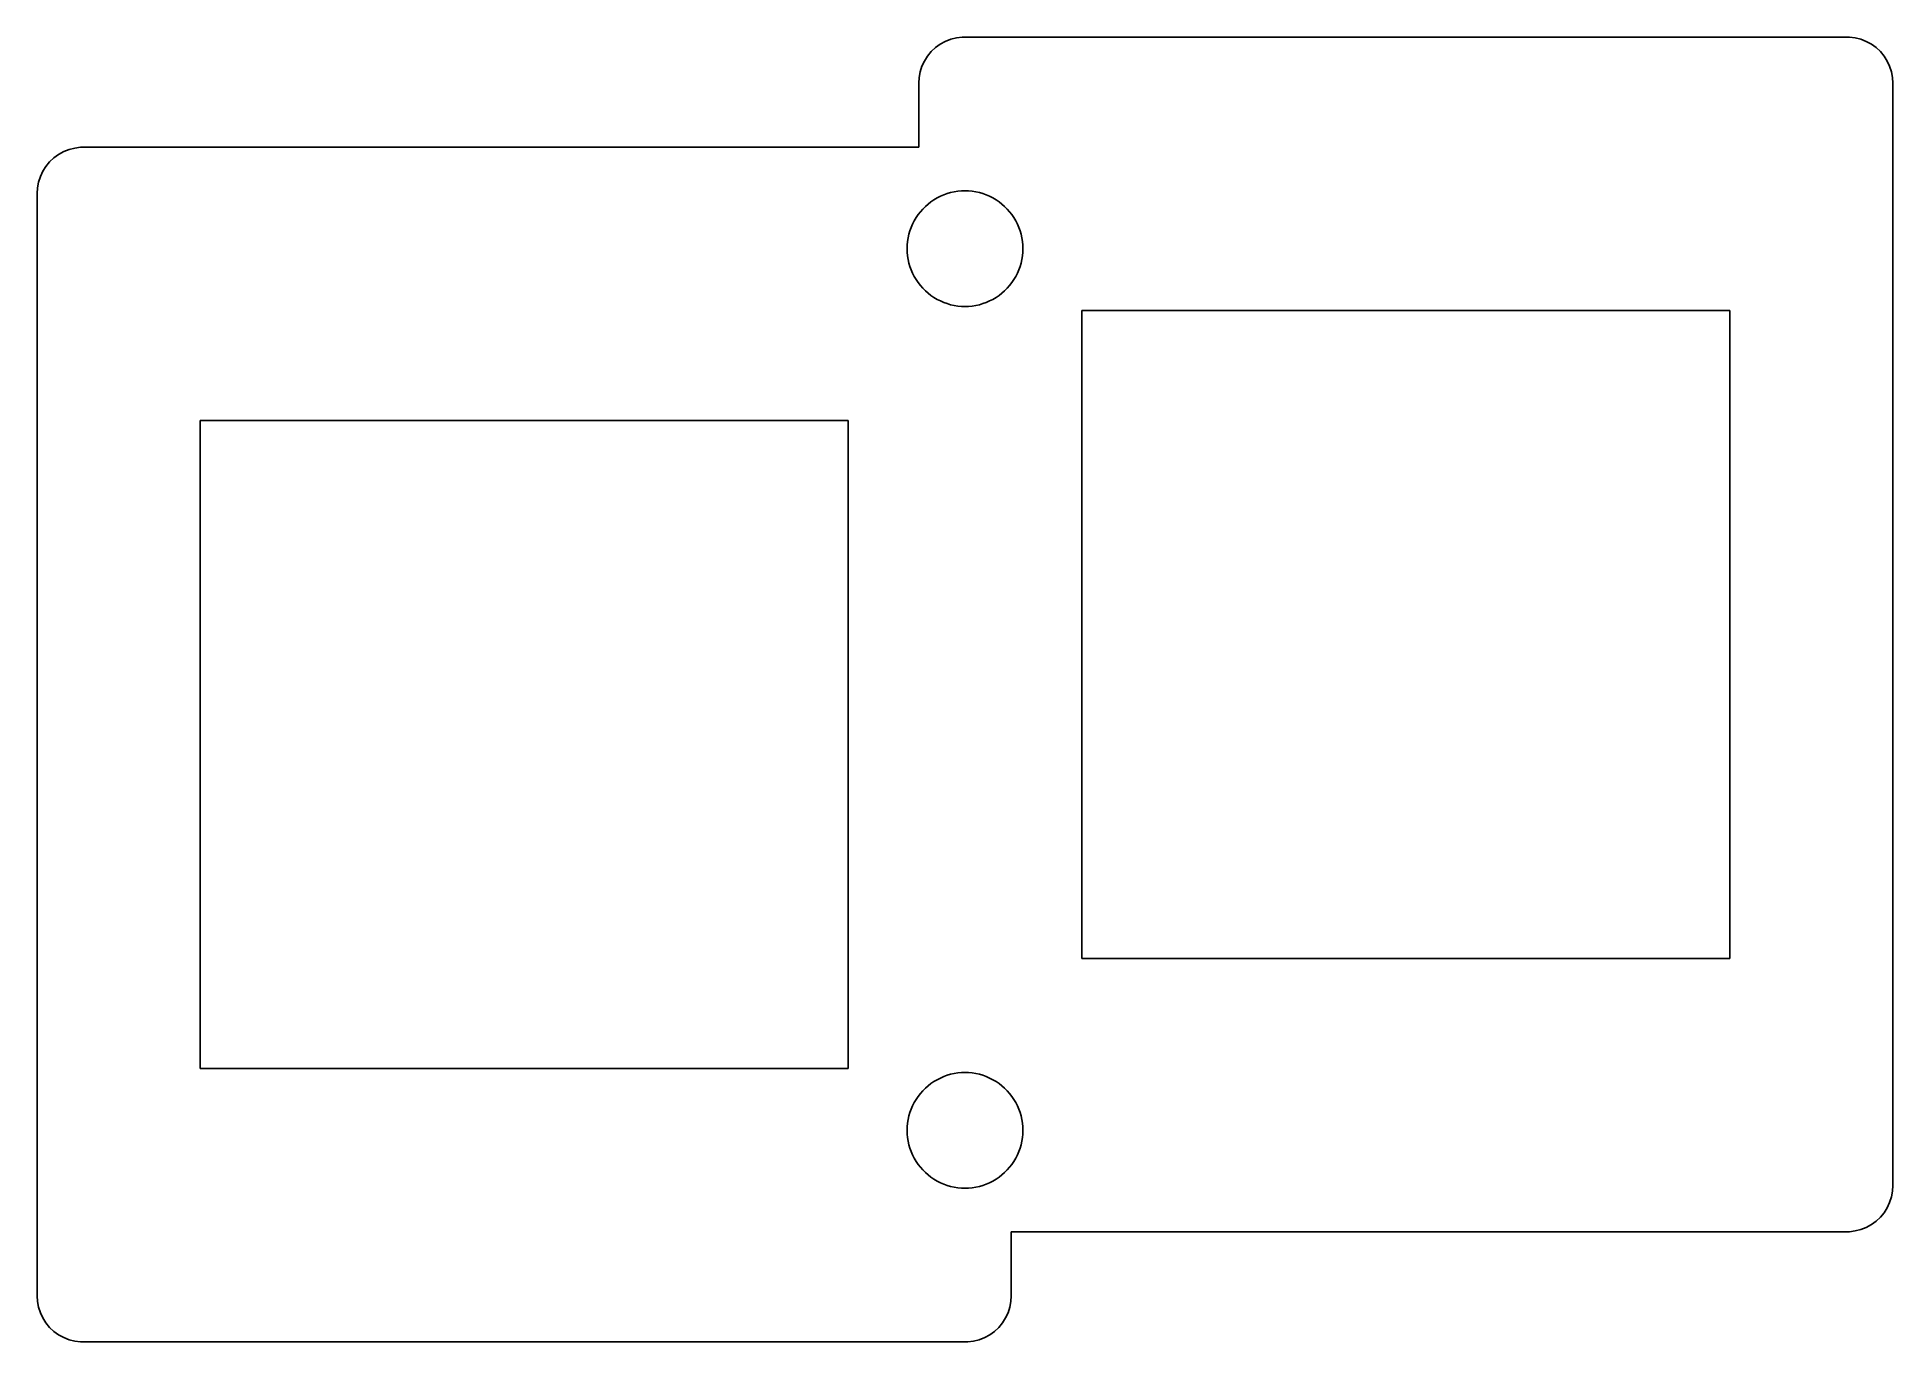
# Model space of a CAD drawing. Header units: metres. Extents: x 0 to 40.1, y 0 to 28.2.
import ezdxf

# ---------------------------------------------------------------- set-up
doc = ezdxf.new("R2010")
doc.units = ezdxf.units.M

msp = doc.modelspace()

# ---------------------------------------------------------------- linework, layer by layer
for p, q in [((19.624, 28.099), (19.514, 28.038)), ((19.741, 28.145), (19.624, 28.099)), ((19.863, 28.176), (19.741, 28.145)), ((19.987, 28.192), (19.863, 28.176)), ((39.163, 28.192), (19.987, 28.192)), ((39.287, 28.176), (39.163, 28.192)), ((39.409, 28.145), (39.287, 28.176)), ((39.526, 28.099), (39.409, 28.145)), ((39.636, 28.038), (39.526, 28.099)), ((19.174, 27.675), (19.12, 27.562)), ((19.241, 27.782), (19.174, 27.675)), ((19.321, 27.878), (19.241, 27.782)), ((19.413, 27.964), (19.321, 27.878)), ((19.514, 28.038), (19.413, 27.964)), ((39.737, 27.964), (39.636, 28.038)), ((39.829, 27.878), (39.737, 27.964)), ((39.909, 27.782), (39.829, 27.878)), ((39.976, 27.675), (39.909, 27.782)), ((40.03, 27.562), (39.976, 27.675)), ((19.058, 27.319), (19.05, 27.194)), ((19.081, 27.442), (19.058, 27.319)), ((19.12, 27.562), (19.081, 27.442)), ((40.069, 27.442), (40.03, 27.562)), ((40.092, 27.319), (40.069, 27.442)), ((40.1, 27.194), (40.092, 27.319)), ((19.05, 27.194), (19.05, 25.811)), ((40.1, 3.381), (40.1, 27.194)), ((0.574, 25.717), (0.464, 25.657)), ((0.691, 25.764), (0.574, 25.717)), ((0.813, 25.795), (0.691, 25.764)), ((0.937, 25.811), (0.813, 25.795)), ((19.05, 25.811), (0.937, 25.811)), ((0.124, 25.294), (0.07, 25.181)), ((0.191, 25.4), (0.124, 25.294)), ((0.271, 25.497), (0.191, 25.4)), ((0.363, 25.583), (0.271, 25.497)), ((0.464, 25.657), (0.363, 25.583)), ((0.008, 24.938), (0, 24.812)), ((0.031, 25.061), (0.008, 24.938)), ((0.07, 25.181), (0.031, 25.061)), ((19.893, 24.862), (19.971, 24.869)), ((19.971, 24.869), (20.05, 24.872)), ((20.05, 24.872), (20.128, 24.869)), ((20.128, 24.869), (20.207, 24.862)), ((0, 24.812), (0, 1)), ((19.087, 24.419), (19.139, 24.478)), ((19.139, 24.478), (19.194, 24.533)), ((19.194, 24.533), (19.253, 24.585)), ((19.253, 24.585), (19.315, 24.633)), ((19.315, 24.633), (19.38, 24.677)), ((19.38, 24.677), (19.448, 24.717)), ((19.448, 24.717), (19.518, 24.753)), ((19.518, 24.753), (19.59, 24.784)), ((19.59, 24.784), (19.664, 24.811)), ((19.664, 24.811), (19.739, 24.833)), ((19.739, 24.833), (19.816, 24.85)), ((19.816, 24.85), (19.893, 24.862)), ((20.207, 24.862), (20.284, 24.85)), ((20.284, 24.85), (20.361, 24.833)), ((20.361, 24.833), (20.436, 24.811)), ((20.436, 24.811), (20.51, 24.784)), ((20.51, 24.784), (20.582, 24.753)), ((20.582, 24.753), (20.652, 24.717)), ((20.652, 24.717), (20.72, 24.677)), ((20.72, 24.677), (20.785, 24.633)), ((20.785, 24.633), (20.847, 24.585)), ((20.847, 24.585), (20.906, 24.533)), ((20.906, 24.533), (20.961, 24.478)), ((20.961, 24.478), (21.013, 24.419)), ((18.861, 24.008), (18.888, 24.082)), ((18.888, 24.082), (18.919, 24.154)), ((18.919, 24.154), (18.955, 24.224)), ((18.955, 24.224), (18.995, 24.292)), ((18.995, 24.292), (19.039, 24.357)), ((19.039, 24.357), (19.087, 24.419)), ((21.013, 24.419), (21.061, 24.357)), ((21.061, 24.357), (21.105, 24.292)), ((21.105, 24.292), (21.145, 24.224)), ((21.145, 24.224), (21.181, 24.154)), ((21.181, 24.154), (21.212, 24.082)), ((21.212, 24.082), (21.239, 24.008)), ((18.8, 23.622), (18.802, 23.7)), ((18.802, 23.7), (18.81, 23.779)), ((18.81, 23.779), (18.822, 23.856)), ((18.822, 23.856), (18.839, 23.933)), ((18.839, 23.933), (18.861, 24.008)), ((21.239, 24.008), (21.261, 23.933)), ((21.261, 23.933), (21.278, 23.856)), ((21.278, 23.856), (21.29, 23.779)), ((21.29, 23.779), (21.297, 23.7)), ((21.297, 23.7), (21.3, 23.622)), ((18.802, 23.543), (18.8, 23.622)), ((18.81, 23.465), (18.802, 23.543)), ((18.822, 23.388), (18.81, 23.465)), ((18.839, 23.311), (18.822, 23.388)), ((18.861, 23.236), (18.839, 23.311)), ((21.261, 23.311), (21.239, 23.236)), ((21.278, 23.388), (21.261, 23.311)), ((21.29, 23.465), (21.278, 23.388)), ((21.297, 23.543), (21.29, 23.465)), ((21.3, 23.622), (21.297, 23.543)), ((18.888, 23.162), (18.861, 23.236)), ((18.919, 23.09), (18.888, 23.162)), ((18.955, 23.02), (18.919, 23.09)), ((18.995, 22.952), (18.955, 23.02)), ((19.039, 22.887), (18.995, 22.952)), ((19.087, 22.825), (19.039, 22.887)), ((21.061, 22.887), (21.013, 22.825)), ((21.105, 22.952), (21.061, 22.887)), ((21.145, 23.02), (21.105, 22.952)), ((21.181, 23.09), (21.145, 23.02)), ((21.212, 23.162), (21.181, 23.09)), ((21.239, 23.236), (21.212, 23.162)), ((19.139, 22.766), (19.087, 22.825)), ((19.194, 22.711), (19.139, 22.766)), ((19.253, 22.659), (19.194, 22.711)), ((19.315, 22.611), (19.253, 22.659)), ((19.38, 22.567), (19.315, 22.611)), ((19.448, 22.526), (19.38, 22.567)), ((19.518, 22.491), (19.448, 22.526)), ((19.59, 22.46), (19.518, 22.491)), ((19.664, 22.433), (19.59, 22.46)), ((20.51, 22.46), (20.436, 22.433)), ((20.582, 22.491), (20.51, 22.46)), ((20.652, 22.526), (20.582, 22.491)), ((20.72, 22.567), (20.652, 22.526)), ((20.785, 22.611), (20.72, 22.567)), ((20.847, 22.659), (20.785, 22.611)), ((20.906, 22.711), (20.847, 22.659)), ((20.961, 22.766), (20.906, 22.711)), ((21.013, 22.825), (20.961, 22.766)), ((19.739, 22.411), (19.664, 22.433)), ((19.816, 22.394), (19.739, 22.411)), ((19.893, 22.382), (19.816, 22.394)), ((19.971, 22.374), (19.893, 22.382)), ((20.05, 22.372), (19.971, 22.374)), ((20.128, 22.374), (20.05, 22.372)), ((20.207, 22.382), (20.128, 22.374)), ((20.284, 22.394), (20.207, 22.382)), ((20.361, 22.411), (20.284, 22.394)), ((20.436, 22.433), (20.361, 22.411)), ((22.575, 8.287), (22.575, 22.288)), ((22.575, 22.288), (36.575, 22.288)), ((36.575, 22.288), (36.575, 8.287)), ((3.525, 5.906), (3.525, 19.906)), ((3.525, 19.906), (17.525, 19.906)), ((17.525, 19.906), (17.525, 5.906)), ((36.575, 8.287), (22.575, 8.287)), ((17.525, 5.906), (3.525, 5.906)), ((19.315, 5.583), (19.38, 5.627)), ((19.38, 5.627), (19.448, 5.667)), ((19.448, 5.667), (19.518, 5.703)), ((19.518, 5.703), (19.59, 5.734)), ((19.59, 5.734), (19.664, 5.761)), ((19.664, 5.761), (19.739, 5.783)), ((19.739, 5.783), (19.816, 5.8)), ((19.816, 5.8), (19.893, 5.812)), ((19.893, 5.812), (19.971, 5.819)), ((19.971, 5.819), (20.05, 5.822)), ((20.05, 5.822), (20.128, 5.819)), ((20.128, 5.819), (20.207, 5.812)), ((20.207, 5.812), (20.284, 5.8)), ((20.284, 5.8), (20.361, 5.783)), ((20.361, 5.783), (20.436, 5.761)), ((20.436, 5.761), (20.51, 5.734)), ((20.51, 5.734), (20.582, 5.703)), ((20.582, 5.703), (20.652, 5.667)), ((20.652, 5.667), (20.72, 5.627)), ((20.72, 5.627), (20.785, 5.583)), ((18.955, 5.174), (18.995, 5.242)), ((18.995, 5.242), (19.039, 5.307)), ((19.039, 5.307), (19.087, 5.369)), ((19.087, 5.369), (19.139, 5.428)), ((19.139, 5.428), (19.194, 5.483)), ((19.194, 5.483), (19.253, 5.535)), ((19.253, 5.535), (19.315, 5.583)), ((20.785, 5.583), (20.847, 5.535)), ((20.847, 5.535), (20.906, 5.483)), ((20.906, 5.483), (20.961, 5.428)), ((20.961, 5.428), (21.013, 5.369)), ((21.013, 5.369), (21.061, 5.307)), ((21.061, 5.307), (21.105, 5.242)), ((21.105, 5.242), (21.145, 5.174)), ((18.822, 4.806), (18.839, 4.883)), ((18.839, 4.883), (18.861, 4.958)), ((18.861, 4.958), (18.888, 5.032)), ((18.888, 5.032), (18.919, 5.104)), ((18.919, 5.104), (18.955, 5.174)), ((21.145, 5.174), (21.181, 5.104)), ((21.181, 5.104), (21.212, 5.032)), ((21.212, 5.032), (21.239, 4.958)), ((21.239, 4.958), (21.261, 4.883)), ((21.261, 4.883), (21.278, 4.806)), ((18.8, 4.572), (18.802, 4.65)), ((18.802, 4.493), (18.8, 4.572)), ((18.802, 4.65), (18.81, 4.729)), ((18.81, 4.415), (18.802, 4.493)), ((18.81, 4.729), (18.822, 4.806)), ((18.822, 4.338), (18.81, 4.415)), ((21.278, 4.806), (21.29, 4.729)), ((21.29, 4.415), (21.278, 4.338)), ((21.29, 4.729), (21.297, 4.65)), ((21.297, 4.493), (21.29, 4.415)), ((21.297, 4.65), (21.3, 4.572)), ((21.3, 4.572), (21.297, 4.493)), ((18.839, 4.261), (18.822, 4.338)), ((18.861, 4.186), (18.839, 4.261)), ((18.888, 4.112), (18.861, 4.186)), ((18.919, 4.04), (18.888, 4.112)), ((18.955, 3.97), (18.919, 4.04)), ((21.181, 4.04), (21.145, 3.97)), ((21.212, 4.112), (21.181, 4.04)), ((21.239, 4.186), (21.212, 4.112)), ((21.261, 4.261), (21.239, 4.186)), ((21.278, 4.338), (21.261, 4.261)), ((18.995, 3.902), (18.955, 3.97)), ((19.039, 3.837), (18.995, 3.902)), ((19.087, 3.775), (19.039, 3.837)), ((19.139, 3.716), (19.087, 3.775)), ((19.194, 3.661), (19.139, 3.716)), ((19.253, 3.609), (19.194, 3.661)), ((20.906, 3.661), (20.847, 3.609)), ((20.961, 3.716), (20.906, 3.661)), ((21.013, 3.775), (20.961, 3.716)), ((21.061, 3.837), (21.013, 3.775)), ((21.105, 3.902), (21.061, 3.837)), ((21.145, 3.97), (21.105, 3.902)), ((19.315, 3.561), (19.253, 3.609)), ((19.38, 3.516), (19.315, 3.561)), ((19.448, 3.476), (19.38, 3.516)), ((19.518, 3.441), (19.448, 3.476)), ((19.59, 3.41), (19.518, 3.441)), ((19.664, 3.383), (19.59, 3.41)), ((19.739, 3.361), (19.664, 3.383)), ((19.816, 3.344), (19.739, 3.361)), ((19.893, 3.332), (19.816, 3.344)), ((19.971, 3.324), (19.893, 3.332)), ((20.05, 3.322), (19.971, 3.324)), ((20.128, 3.324), (20.05, 3.322)), ((20.207, 3.332), (20.128, 3.324)), ((20.284, 3.344), (20.207, 3.332)), ((20.361, 3.361), (20.284, 3.344)), ((20.436, 3.383), (20.361, 3.361)), ((20.51, 3.41), (20.436, 3.383)), ((20.582, 3.441), (20.51, 3.41)), ((20.652, 3.476), (20.582, 3.441)), ((20.72, 3.516), (20.652, 3.476)), ((20.785, 3.561), (20.72, 3.516)), ((20.847, 3.609), (20.785, 3.561)), ((40.069, 3.133), (40.092, 3.256)), ((40.092, 3.256), (40.1, 3.381)), ((39.909, 2.793), (39.976, 2.899)), ((39.976, 2.899), (40.03, 3.013)), ((40.03, 3.013), (40.069, 3.133)), ((39.287, 2.399), (39.409, 2.43)), ((39.409, 2.43), (39.526, 2.476)), ((39.526, 2.476), (39.636, 2.537)), ((39.636, 2.537), (39.737, 2.611)), ((39.737, 2.611), (39.829, 2.697)), ((39.829, 2.697), (39.909, 2.793)), ((21.05, 1), (21.05, 2.383)), ((21.05, 2.383), (39.163, 2.383)), ((39.163, 2.383), (39.287, 2.399)), ((0, 1), (0.008, 0.875)), ((0.008, 0.875), (0.031, 0.751)), ((21.019, 0.751), (21.042, 0.875)), ((21.042, 0.875), (21.05, 1)), ((0.031, 0.751), (0.07, 0.632)), ((0.07, 0.632), (0.124, 0.518)), ((0.124, 0.518), (0.191, 0.412)), ((0.191, 0.412), (0.271, 0.315)), ((20.779, 0.315), (20.859, 0.412)), ((20.859, 0.412), (20.926, 0.518)), ((20.926, 0.518), (20.98, 0.632)), ((20.98, 0.632), (21.019, 0.751)), ((0.271, 0.315), (0.363, 0.229)), ((0.363, 0.229), (0.464, 0.156)), ((0.464, 0.156), (0.574, 0.095)), ((0.574, 0.095), (0.691, 0.049)), ((0.691, 0.049), (0.813, 0.018)), ((0.813, 0.018), (0.937, 0.002)), ((0.937, 0.002), (20.113, 0.002)), ((20.113, 0.002), (20.237, 0.018)), ((20.237, 0.018), (20.359, 0.049)), ((20.359, 0.049), (20.476, 0.095)), ((20.476, 0.095), (20.586, 0.156)), ((20.586, 0.156), (20.687, 0.229)), ((20.687, 0.229), (20.779, 0.315))]:
    msp.add_line(p, q)

doc.saveas('drawing.dxf')
